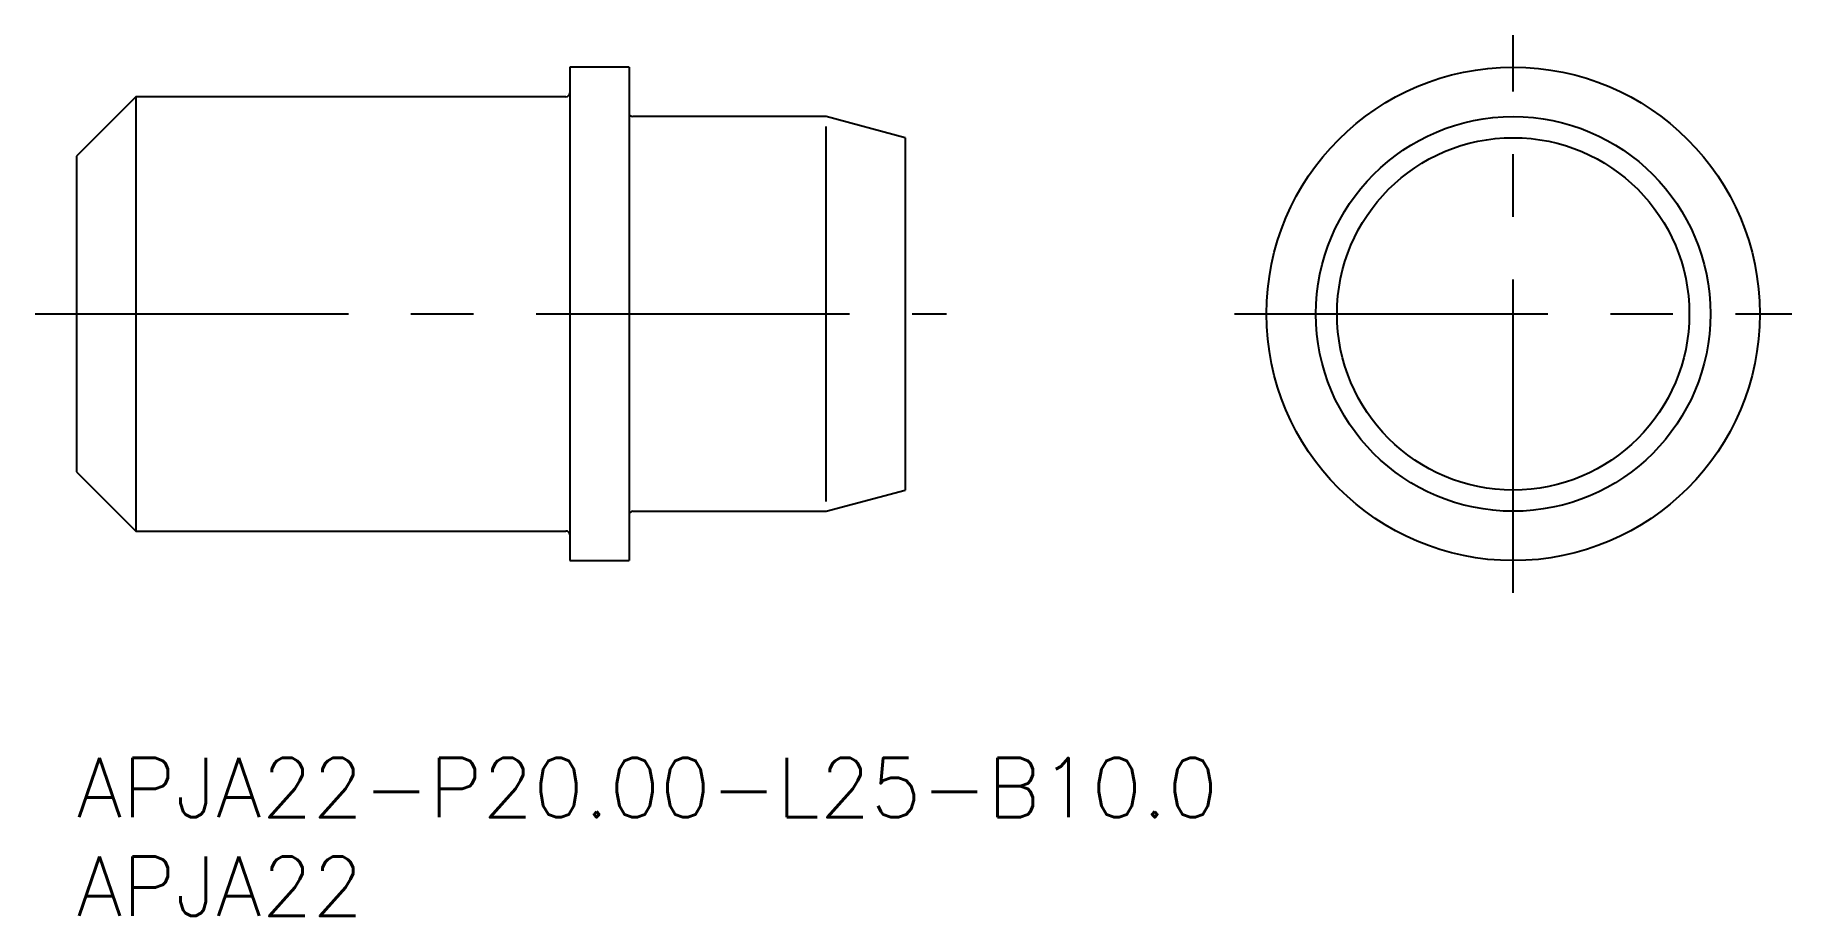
# Model space of a CAD drawing. Extents: x -2.1 to 86.9, y -8 to 36.6.
import ezdxf

# ---------------------------------------------------------------- set-up
doc = ezdxf.new("R2010")
doc.units = 0
doc.header["$LTSCALE"] = 0.5
doc.linetypes.add('CENTER', pattern=[50.8, 31.75, -6.35, 6.35, -6.35])
for name, color, linetype in [('MSM_CENTER', 1, 'CENTER'), ('MSM_CONTINUOUS', 7, 'CONTINUOUS'), ('MSM_NARROW', 5, 'CONTINUOUS'), ('MSM_PART_NUMBER', 7, 'CONTINUOUS')]:
    doc.layers.add(name, color=color, linetype=linetype)
doc.styles.get("Standard").update_dxf_attribs({"font": 'txt.shx', "height": 1.5, "bigfont": 'bigfont.shx'})

# ---------------------------------------------------------------- blocks, each defined once
blk = doc.blocks.new('*U16')
at = {"layer": 'MSM_PART_NUMBER'}
blk.add_text('APJA22-P20.00-L25-B10.0', height=3, dxfattribs=at).set_placement((0, -3))
blk = doc.blocks.new('*U17')
at = {"layer": 'MSM_PART_NUMBER'}
blk.add_text('APJA22', height=3, dxfattribs=at).set_placement((0, -8))

msp = doc.modelspace()

# ---------------------------------------------------------------- linework, layer by layer
at = {"layer": 'MSM_CENTER'}
for p, q in [((72.813, 8.375), (72.813, 36.625)), ((-2.1, 22.5), (44.1, 22.5)), ((58.688, 22.5), (86.938, 22.5))]:
    msp.add_line(p, q, dxfattribs=at)
at = {"layer": 'MSM_CONTINUOUS'}
for p, q in [((28, 35), (25, 35)), ((25, 35), (25, 10)), ((28, 35), (28, 10)), ((3, 33.5), (0, 30.5)), ((24.8, 33.5), (3, 33.5)), ((3, 33.5), (3, 11.5)), ((38, 32.5), (28.2, 32.5)), ((42, 31.428), (38, 32.5)), ((42, 31.428), (42, 13.572)), ((0, 30.5), (0, 14.5)), ((0, 14.5), (3, 11.5)), ((38, 12.5), (42, 13.572)), ((28.2, 12.5), (38, 12.5)), ((3, 11.5), (24.8, 11.5)), ((25, 10), (28, 10))]:
    msp.add_line(p, q, dxfattribs=at)
for radius in [12.5, 10, 8.928]:
    msp.add_circle((72.813, 22.5), radius, dxfattribs=at)
for centre, start, end in [((24.8, 33.7), 270, 0), ((28.2, 32.7), 180, 270), ((28.2, 12.3), 90, 180), ((24.8, 11.3), 0, 90)]:
    msp.add_arc(centre, 0.2, start, end, dxfattribs=at)
at = {"layer": 'MSM_NARROW'}
msp.add_line((38, 13), (38, 32), dxfattribs=at)

# ---------------------------------------------------------------- block references
at = {"layer": 'MSM_CONTINUOUS'}
for name in ['*U16', '*U17']:
    msp.add_blockref(name, (0, 0), dxfattribs=at)

doc.saveas('drawing.dxf')
